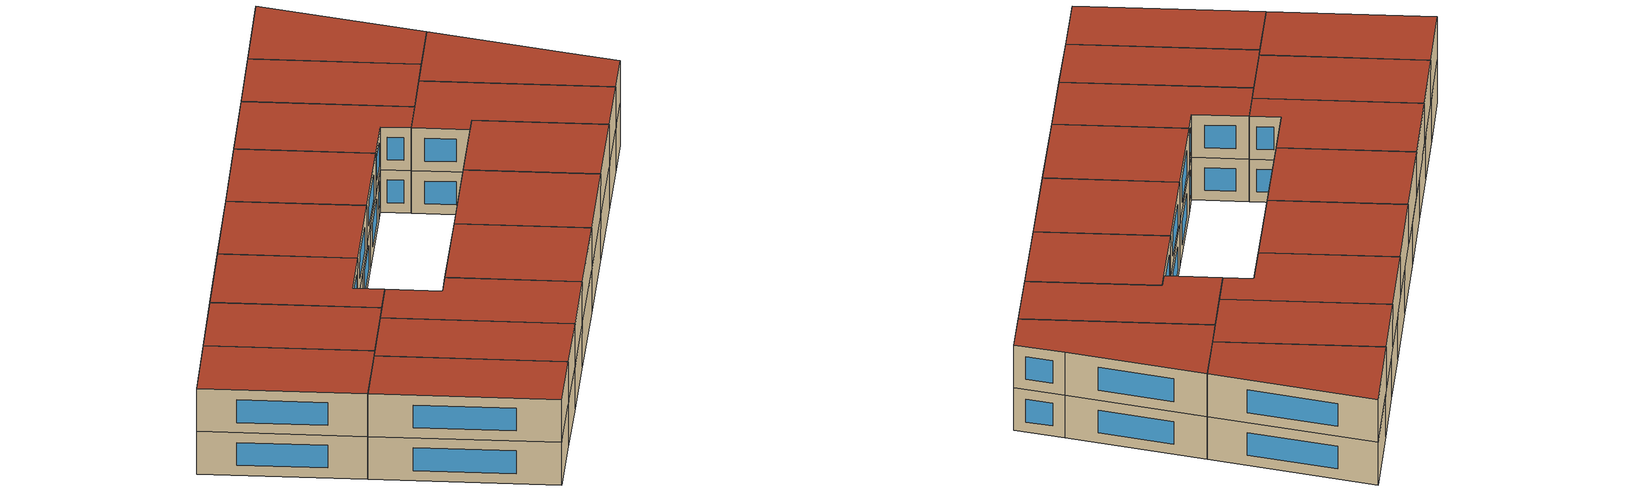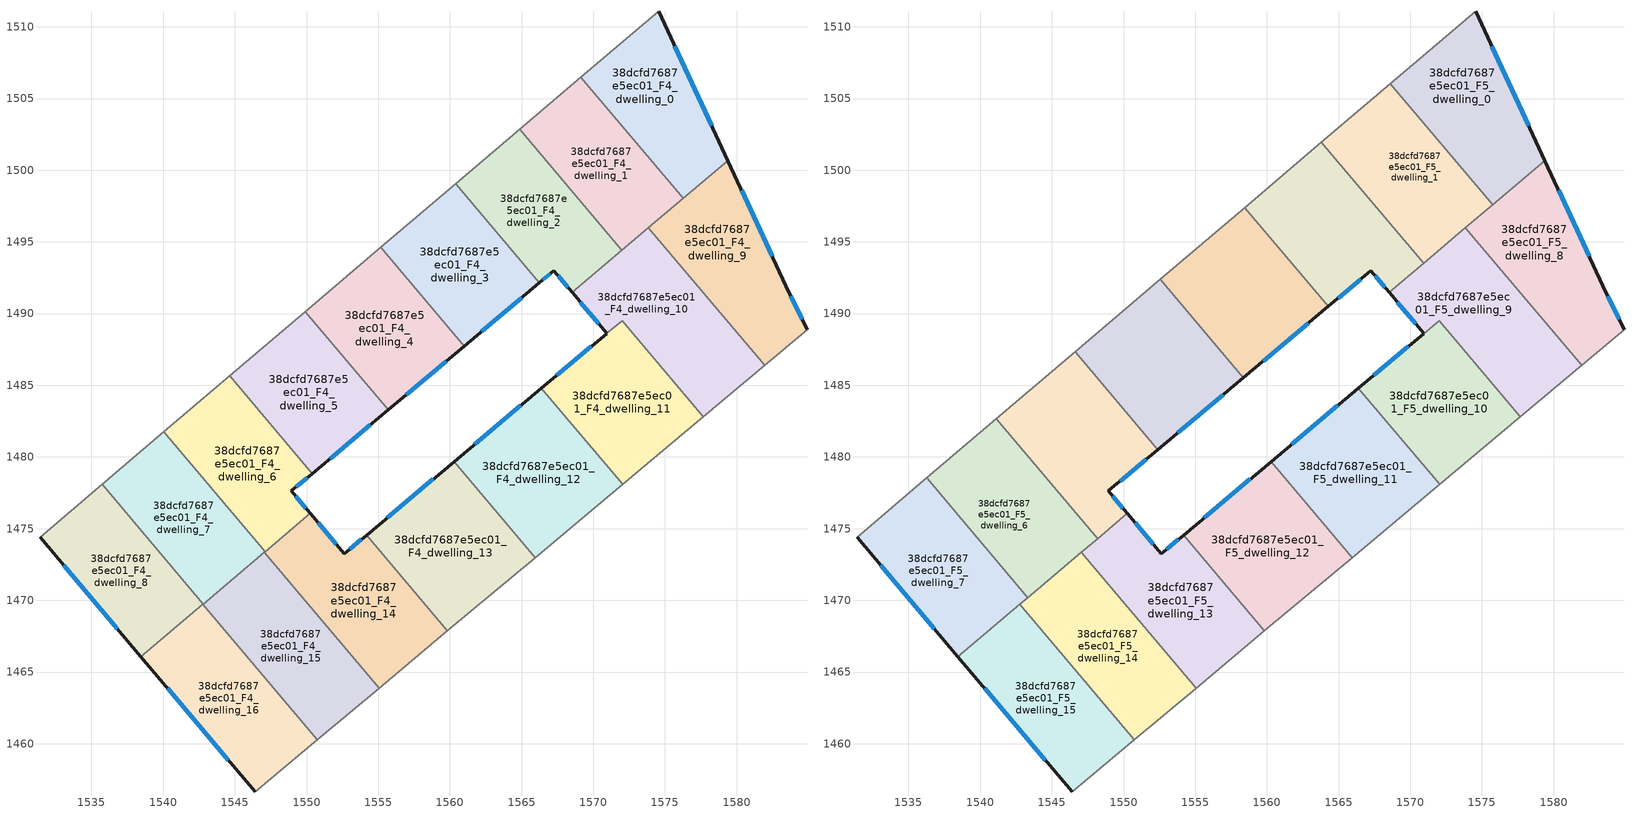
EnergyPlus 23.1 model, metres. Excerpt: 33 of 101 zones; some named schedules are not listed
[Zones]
38dcfd7687e5ec01_F4_dwelling_0
 floor to 38dcfd7687e5ec01_F3_dwelling_0 (EU_floor_Construction): 1574.57,1511.1 1579.4,1500.67 1576.28,1498.03 1569.14,1506.48 z12
 wall outside (EU_wall_Construction): 1579.4,1500.67 1574.57,1511.1 z12:15
 wall adiabatic (EU_wall_Construction): 1574.57,1511.1 1569.14,1506.48 z12:15
 wall to 38dcfd7687e5ec01_F4_dwelling_1 (EU_wall_Construction): 1569.14,1506.48 1576.28,1498.03 z12:15
 wall to 38dcfd7687e5ec01_F4_dwelling_9 (EU_wall_Construction): 1576.28,1498.03 1579.4,1500.67 z12:15
 window (EU_Window_Construction): 1578.26,1503.11 1575.7,1508.65 z12.7:14.3
38dcfd7687e5ec01_F4_dwelling_1
 floor to 38dcfd7687e5ec01_F3_dwelling_1 (EU_floor_Construction): 1569.14,1506.48 1576.28,1498.03 1572,1494.41 1564.87,1502.85 z12
 wall to 38dcfd7687e5ec01_F4_dwelling_2 (EU_wall_Construction): 1564.87,1502.85 1572,1494.41 z12:15
 wall adiabatic (EU_wall_Construction): 1569.14,1506.48 1564.87,1502.85 z12:15
 wall to 38dcfd7687e5ec01_F4_dwelling_10 (EU_wall_Construction): 1572,1494.41 1573.85,1495.97 z12:15
 wall to 38dcfd7687e5ec01_F4_dwelling_9 (EU_wall_Construction): 1573.85,1495.98 1576.28,1498.03 z12:15
38dcfd7687e5ec01_F4_dwelling_10
 floor to 38dcfd7687e5ec01_F3_dwelling_10 (EU_floor_Construction): 1573.84,1495.97 1581.95,1486.38 1577.68,1482.82 1572.02,1489.52 1570.94,1488.61 1568.52,1491.48 z12
 wall outside (EU_wall_Construction): 1568.52,1491.48 1570.94,1488.61 z12:15
 wall adiabatic (EU_wall_Construction): 1577.68,1482.82 1581.95,1486.38 z12:15
 wall to 38dcfd7687e5ec01_F4_dwelling_9 (EU_wall_Construction): 1581.95,1486.38 1573.84,1495.97 z12:15
 wall to 38dcfd7687e5ec01_F4_dwelling_11 (EU_wall_Construction): 1572.02,1489.51 1577.68,1482.82 / 1570.94,1488.61 1572.02,1489.52 z12:15
 wall to 38dcfd7687e5ec01_F4_dwelling_2 (EU_wall_Construction): 1572,1494.41 1568.52,1491.48 z12:15
 window (EU_Window_Construction): 1569.09,1490.8 1570.37,1489.28 z12.7:14.3
38dcfd7687e5ec01_F4_dwelling_11
 floor to 38dcfd7687e5ec01_F3_dwelling_11 (EU_floor_Construction): 1572.02,1489.51 1577.68,1482.82 1572.04,1478.1 1566.39,1484.79 z12
 wall outside (EU_wall_Construction): 1570.94,1488.61 1566.39,1484.79 z12:15
 wall adiabatic (EU_wall_Construction): 1572.04,1478.1 1577.68,1482.82 z12:15
 wall to 38dcfd7687e5ec01_F4_dwelling_12 (EU_wall_Construction): 1566.39,1484.79 1572.04,1478.1 z12:15
 window (EU_Window_Construction): 1569.87,1487.71 1567.46,1485.69 z12.7:14.3
38dcfd7687e5ec01_F4_dwelling_12
 floor to 38dcfd7687e5ec01_F3_dwelling_12 (EU_floor_Construction): 1566.39,1484.79 1572.04,1478.1 1565.94,1472.99 1560.29,1479.67 z12
 wall outside (EU_wall_Construction): 1566.39,1484.79 1560.29,1479.67 z12:15
 wall adiabatic (EU_wall_Construction): 1565.94,1472.99 1572.04,1478.1 z12:15
 wall to 38dcfd7687e5ec01_F4_dwelling_13 (EU_wall_Construction): 1560.29,1479.67 1565.94,1472.99 z12:15
 window (EU_Window_Construction): 1564.96,1483.59 1561.72,1480.88 z12.7:14.3
38dcfd7687e5ec01_F4_dwelling_13
 floor to 38dcfd7687e5ec01_F3_dwelling_13 (EU_floor_Construction): 1560.29,1479.67 1565.94,1472.99 1559.83,1467.87 1554.18,1474.55 z12
 wall outside (EU_wall_Construction): 1560.29,1479.67 1554.18,1474.55 z12:15
 wall adiabatic (EU_wall_Construction): 1559.83,1467.87 1565.94,1472.99 z12:15
 wall to 38dcfd7687e5ec01_F4_dwelling_14 (EU_wall_Construction): 1554.18,1474.55 1559.83,1467.87 z12:15
 window (EU_Window_Construction): 1558.86,1478.47 1555.62,1475.75 z12.7:14.3
38dcfd7687e5ec01_F4_dwelling_14
 floor to 38dcfd7687e5ec01_F3_dwelling_14 (EU_floor_Construction): 1554.18,1474.55 1559.83,1467.87 1555.06,1463.88 1547.06,1473.35 1550.27,1476.06 1552.64,1473.25 z12
 wall outside (EU_wall_Construction): 1554.18,1474.55 1552.64,1473.25 1550.27,1476.06 z12:15
 wall adiabatic (EU_wall_Construction): 1555.06,1463.88 1559.83,1467.87 z12:15
 wall to 38dcfd7687e5ec01_F4_dwelling_15 (EU_wall_Construction): 1547.06,1473.35 1555.06,1463.88 z12:15
 wall to 38dcfd7687e5ec01_F4_dwelling_6 (EU_wall_Construction): 1550.27,1476.06 1547.12,1473.4 z12:15
 wall to 38dcfd7687e5ec01_F4_dwelling_7 (EU_wall_Construction): 1547.12,1473.4 1547.06,1473.35 z12:15
 window (EU_Window_Construction): 1552.08,1473.91 1550.83,1475.4 / 1553.82,1474.25 1553,1473.56 z12.7:14.3
38dcfd7687e5ec01_F4_dwelling_15
 floor to 38dcfd7687e5ec01_F3_dwelling_15 (EU_floor_Construction): 1547.06,1473.35 1555.06,1463.88 1550.74,1460.26 1542.76,1469.71 z12
 wall adiabatic (EU_wall_Construction): 1550.74,1460.26 1555.06,1463.88 z12:15
 wall to 38dcfd7687e5ec01_F4_dwelling_16 (EU_wall_Construction): 1542.76,1469.71 1550.74,1460.26 z12:15
 wall to 38dcfd7687e5ec01_F4_dwelling_7 (EU_wall_Construction): 1547.06,1473.35 1542.79,1469.74 z12:15
 wall to 38dcfd7687e5ec01_F4_dwelling_8 (EU_wall_Construction): 1542.79,1469.74 1542.76,1469.71 z12:15
38dcfd7687e5ec01_F4_dwelling_16
 floor to 38dcfd7687e5ec01_F3_dwelling_16 (EU_floor_Construction): 1542.76,1469.71 1550.74,1460.26 1546.42,1456.64 1538.45,1466.07 z12
 wall outside (EU_wall_Construction): 1538.45,1466.07 1546.42,1456.64 z12:15
 wall adiabatic (EU_wall_Construction): 1546.42,1456.64 1550.74,1460.26 z12:15
 wall to 38dcfd7687e5ec01_F4_dwelling_8 (EU_wall_Construction): 1542.76,1469.71 1538.45,1466.07 z12:15
 window (EU_Window_Construction): 1540.32,1463.86 1544.55,1458.86 z12.7:14.3
38dcfd7687e5ec01_F4_dwelling_2
 floor to 38dcfd7687e5ec01_F3_dwelling_2 (EU_floor_Construction): 1564.87,1502.85 1572,1494.41 1568.52,1491.48 1567.24,1492.99 1566.25,1492.15 1560.41,1499.06 z12
 wall outside (EU_wall_Construction): 1566.25,1492.15 1567.24,1492.99 1568.52,1491.48 z12:15
 wall to 38dcfd7687e5ec01_F4_dwelling_3 (EU_wall_Construction): 1560.41,1499.06 1566.25,1492.15 z12:15
 wall adiabatic (EU_wall_Construction): 1564.87,1502.85 1560.41,1499.06 z12:15
 window (EU_Window_Construction): 1567.54,1492.63 1568.22,1491.83 / 1566.48,1492.35 1567.01,1492.79 z12.7:14.3
38dcfd7687e5ec01_F4_dwelling_3
 floor to 38dcfd7687e5ec01_F3_dwelling_3 (EU_floor_Construction): 1560.41,1499.06 1566.25,1492.15 1560.99,1487.73 1555.18,1494.61 z12
 wall outside (EU_wall_Construction): 1560.99,1487.73 1566.25,1492.15 z12:15
 wall to 38dcfd7687e5ec01_F4_dwelling_4 (EU_wall_Construction): 1555.18,1494.61 1560.99,1487.73 z12:15
 wall adiabatic (EU_wall_Construction): 1560.41,1499.06 1555.18,1494.61 z12:15
 window (EU_Window_Construction): 1562.22,1488.77 1565.01,1491.11 z12.7:14.3
38dcfd7687e5ec01_F4_dwelling_4
 floor to 38dcfd7687e5ec01_F3_dwelling_4 (EU_floor_Construction): 1555.18,1494.61 1560.99,1487.73 1555.7,1483.3 1549.92,1490.14 z12
 wall outside (EU_wall_Construction): 1555.7,1483.3 1560.99,1487.73 z12:15
 wall to 38dcfd7687e5ec01_F4_dwelling_5 (EU_wall_Construction): 1549.92,1490.14 1555.7,1483.3 z12:15
 wall adiabatic (EU_wall_Construction): 1555.18,1494.61 1549.92,1490.14 z12:15
 window (EU_Window_Construction): 1556.94,1484.34 1559.75,1486.69 z12.7:14.3
38dcfd7687e5ec01_F4_dwelling_5
 floor to 38dcfd7687e5ec01_F3_dwelling_5 (EU_floor_Construction): 1549.92,1490.14 1555.7,1483.3 1550.39,1478.84 1544.64,1485.65 z12
 wall outside (EU_wall_Construction): 1550.39,1478.84 1555.7,1483.3 z12:15
 wall to 38dcfd7687e5ec01_F4_dwelling_6 (EU_wall_Construction): 1544.64,1485.65 1550.39,1478.84 z12:15
 wall adiabatic (EU_wall_Construction): 1549.92,1490.14 1544.64,1485.65 z12:15
 window (EU_Window_Construction): 1551.64,1479.89 1554.46,1482.25 z12.7:14.3
38dcfd7687e5ec01_F4_dwelling_6
 floor to 38dcfd7687e5ec01_F3_dwelling_6 (EU_floor_Construction): 1544.64,1485.65 1550.39,1478.84 1548.95,1477.63 1550.27,1476.06 1547.12,1473.39 1540.05,1481.76 z12
 wall outside (EU_wall_Construction): 1550.27,1476.06 1548.95,1477.63 1550.39,1478.84 z12:15
 wall to 38dcfd7687e5ec01_F4_dwelling_7 (EU_wall_Construction): 1540.05,1481.76 1547.12,1473.39 z12:15
 wall adiabatic (EU_wall_Construction): 1544.64,1485.65 1540.05,1481.76 z12:15
 window (EU_Window_Construction): 1549.29,1477.91 1550.05,1478.55 / 1549.96,1476.43 1549.26,1477.26 z12.7:14.3
38dcfd7687e5ec01_F4_dwelling_7
 floor to 38dcfd7687e5ec01_F3_dwelling_7 (EU_floor_Construction): 1540.05,1481.76 1547.12,1473.39 1542.79,1469.74 1535.74,1478.08 z12
 wall to 38dcfd7687e5ec01_F4_dwelling_8 (EU_wall_Construction): 1535.74,1478.08 1542.79,1469.74 z12:15
 wall adiabatic (EU_wall_Construction): 1540.05,1481.76 1535.74,1478.08 z12:15
38dcfd7687e5ec01_F4_dwelling_8
 floor to 38dcfd7687e5ec01_F3_dwelling_8 (EU_floor_Construction): 1535.74,1478.08 1542.79,1469.74 1538.45,1466.07 1531.41,1474.41 z12
 wall outside (EU_wall_Construction): 1531.41,1474.41 1538.45,1466.07 z12:15
 wall adiabatic (EU_wall_Construction): 1535.74,1478.08 1531.41,1474.41 z12:15
 window (EU_Window_Construction): 1533.06,1472.45 1536.8,1468.03 z12.7:14.3
38dcfd7687e5ec01_F4_dwelling_9
 floor to 38dcfd7687e5ec01_F3_dwelling_9 (EU_floor_Construction): 1579.4,1500.67 1583.43,1491.95 1584.91,1488.87 1581.95,1486.38 1573.84,1495.97 z12
 wall outside (EU_wall_Construction): 1584.91,1488.87 1583.43,1491.95 1579.4,1500.67 z12:15
 wall adiabatic (EU_wall_Construction): 1581.95,1486.38 1584.91,1488.87 z12:15
 window (EU_Window_Construction): 1582.49,1494 1580.35,1498.62 / 1584.56,1489.59 1583.78,1491.23 z12.7:14.3
38dcfd7687e5ec01_F5_dwelling_0
 floor to 38dcfd7687e5ec01_F4_dwelling_0 (EU_floor_Construction): 1574.57,1511.1 1579.4,1500.67 1576.28,1498.03 1569.14,1506.48 z15
 floor to 38dcfd7687e5ec01_F4_dwelling_1 (EU_floor_Construction): 1569.14,1506.48 1576.28,1498.03 1575.75,1497.58 1568.61,1506.03 z15
 wall outside (EU_wall_Construction): 1579.4,1500.67 1574.57,1511.1 z15:18
 wall adiabatic (EU_wall_Construction): 1574.57,1511.1 1568.61,1506.03 z15:18
 wall to 38dcfd7687e5ec01_F5_dwelling_1 (EU_wall_Construction): 1568.61,1506.03 1575.75,1497.58 z15:18
 wall to 38dcfd7687e5ec01_F5_dwelling_8 (EU_wall_Construction): 1575.75,1497.58 1579.4,1500.67 z15:18
 window (EU_Window_Construction): 1578.26,1503.11 1575.7,1508.65 z15.7:17.3
 roof outside (EU_roof_Construction): 1579.4,1500.67 1574.57,1511.1 1568.61,1506.03 1575.75,1497.58 z18
38dcfd7687e5ec01_F5_dwelling_1
 floor to 38dcfd7687e5ec01_F4_dwelling_1 (EU_floor_Construction): 1568.61,1506.03 1575.75,1497.58 1572,1494.41 1564.87,1502.85 z15
 floor to 38dcfd7687e5ec01_F4_dwelling_2 (EU_floor_Construction): 1564.87,1502.85 1572,1494.41 1570.92,1493.51 1563.8,1501.94 z15
 wall to 38dcfd7687e5ec01_F5_dwelling_2 (EU_wall_Construction): 1563.8,1501.94 1570.92,1493.51 z15:18
 wall adiabatic (EU_wall_Construction): 1568.61,1506.03 1563.8,1501.94 z15:18
 wall to 38dcfd7687e5ec01_F5_dwelling_9 (EU_wall_Construction): 1570.92,1493.51 1573.85,1495.97 z15:18
 wall to 38dcfd7687e5ec01_F5_dwelling_8 (EU_wall_Construction): 1573.85,1495.98 1575.75,1497.58 z15:18
 roof outside (EU_roof_Construction): 1575.75,1497.58 1568.61,1506.03 1563.8,1501.94 1570.92,1493.51 z18
38dcfd7687e5ec01_F5_dwelling_10
 floor to 38dcfd7687e5ec01_F4_dwelling_11 (EU_floor_Construction): 1572.02,1489.51 1577.68,1482.82 1572.04,1478.1 1566.39,1484.79 z15
 wall outside (EU_wall_Construction): 1570.94,1488.61 1566.39,1484.79 z15:18
 wall adiabatic (EU_wall_Construction): 1572.04,1478.1 1577.68,1482.82 z15:18
 wall to 38dcfd7687e5ec01_F5_dwelling_11 (EU_wall_Construction): 1566.39,1484.79 1572.04,1478.1 z15:18
 wall to 38dcfd7687e5ec01_F5_dwelling_9 (EU_wall_Construction): 1577.68,1482.82 1572.02,1489.51 1570.94,1488.61 z15:18
 window (EU_Window_Construction): 1569.87,1487.71 1567.46,1485.69 z15.7:17.3
 roof outside (EU_roof_Construction): 1577.68,1482.82 1572.02,1489.51 1566.39,1484.79 1572.04,1478.1 z18
38dcfd7687e5ec01_F5_dwelling_11
 floor to 38dcfd7687e5ec01_F4_dwelling_12 (EU_floor_Construction): 1566.39,1484.79 1572.04,1478.1 1565.94,1472.99 1560.29,1479.67 z15
 wall outside (EU_wall_Construction): 1566.39,1484.79 1560.29,1479.67 z15:18
 wall adiabatic (EU_wall_Construction): 1565.94,1472.99 1572.04,1478.1 z15:18
 wall to 38dcfd7687e5ec01_F5_dwelling_12 (EU_wall_Construction): 1560.29,1479.67 1565.94,1472.99 z15:18
 window (EU_Window_Construction): 1564.96,1483.59 1561.72,1480.88 z15.7:17.3
 roof outside (EU_roof_Construction): 1572.04,1478.1 1566.39,1484.79 1560.29,1479.67 1565.94,1472.99 z18
38dcfd7687e5ec01_F5_dwelling_12
 floor to 38dcfd7687e5ec01_F4_dwelling_13 (EU_floor_Construction): 1560.29,1479.67 1565.94,1472.99 1559.83,1467.87 1554.18,1474.55 z15
 wall outside (EU_wall_Construction): 1560.29,1479.67 1554.18,1474.55 z15:18
 wall adiabatic (EU_wall_Construction): 1559.83,1467.87 1565.94,1472.99 z15:18
 wall to 38dcfd7687e5ec01_F5_dwelling_13 (EU_wall_Construction): 1554.18,1474.55 1559.83,1467.87 z15:18
 window (EU_Window_Construction): 1558.86,1478.47 1555.62,1475.75 z15.7:17.3
 roof outside (EU_roof_Construction): 1565.94,1472.99 1560.29,1479.67 1554.18,1474.55 1559.83,1467.87 z18
38dcfd7687e5ec01_F5_dwelling_13
 floor to 38dcfd7687e5ec01_F4_dwelling_14 (EU_floor_Construction): 1554.18,1474.55 1559.83,1467.87 1555.06,1463.88 1547.06,1473.35 1550.27,1476.06 1552.64,1473.25 z15
 wall outside (EU_wall_Construction): 1554.18,1474.55 1552.64,1473.25 1550.27,1476.06 z15:18
 wall adiabatic (EU_wall_Construction): 1555.06,1463.88 1559.83,1467.87 z15:18
 wall to 38dcfd7687e5ec01_F5_dwelling_14 (EU_wall_Construction): 1547.06,1473.35 1555.06,1463.88 z15:18
 wall to 38dcfd7687e5ec01_F5_dwelling_5 (EU_wall_Construction): 1550.27,1476.06 1548.2,1474.31 z15:18
 wall to 38dcfd7687e5ec01_F5_dwelling_6 (EU_wall_Construction): 1548.2,1474.31 1547.06,1473.35 z15:18
 window (EU_Window_Construction): 1552.08,1473.91 1550.83,1475.4 / 1553.82,1474.25 1553,1473.56 z15.7:17.3
 roof outside (EU_roof_Construction): 1559.83,1467.87 1554.18,1474.55 1552.64,1473.25 1550.27,1476.06 1547.06,1473.35 1555.06,1463.88 z18
38dcfd7687e5ec01_F5_dwelling_14
 floor to 38dcfd7687e5ec01_F4_dwelling_15 (EU_floor_Construction): 1547.06,1473.35 1555.06,1463.88 1550.74,1460.26 1542.76,1469.71 z15
 wall adiabatic (EU_wall_Construction): 1550.74,1460.26 1555.06,1463.88 z15:18
 wall to 38dcfd7687e5ec01_F5_dwelling_15 (EU_wall_Construction): 1542.76,1469.71 1550.74,1460.26 z15:18
 wall to 38dcfd7687e5ec01_F5_dwelling_6 (EU_wall_Construction): 1547.06,1473.35 1543.33,1470.19 z15:18
 wall to 38dcfd7687e5ec01_F5_dwelling_7 (EU_wall_Construction): 1543.33,1470.19 1542.76,1469.71 z15:18
 roof outside (EU_roof_Construction): 1555.06,1463.88 1547.06,1473.35 1542.76,1469.71 1550.74,1460.26 z18
38dcfd7687e5ec01_F5_dwelling_15
 floor to 38dcfd7687e5ec01_F4_dwelling_16 (EU_floor_Construction): 1542.76,1469.71 1550.74,1460.26 1546.42,1456.64 1538.45,1466.07 z15
 wall outside (EU_wall_Construction): 1538.45,1466.07 1546.42,1456.64 z15:18
 wall adiabatic (EU_wall_Construction): 1546.42,1456.64 1550.74,1460.26 z15:18
 wall to 38dcfd7687e5ec01_F5_dwelling_7 (EU_wall_Construction): 1542.76,1469.71 1538.45,1466.07 z15:18
 window (EU_Window_Construction): 1540.32,1463.86 1544.55,1458.86 z15.7:17.3
 roof outside (EU_roof_Construction): 1550.74,1460.26 1542.76,1469.71 1538.45,1466.07 1546.42,1456.64 z18
38dcfd7687e5ec01_F5_dwelling_2
 floor to 38dcfd7687e5ec01_F4_dwelling_2 (EU_floor_Construction): 1563.8,1501.94 1570.92,1493.51 1568.52,1491.48 1567.24,1492.99 1566.25,1492.15 1560.41,1499.06 z15
 floor to 38dcfd7687e5ec01_F4_dwelling_3 (EU_floor_Construction): 1560.41,1499.06 1566.25,1492.15 1564.28,1490.5 1558.45,1497.4 z15
 wall outside (EU_wall_Construction): 1564.28,1490.5 1567.24,1492.99 1568.52,1491.48 z15:18
 wall to 38dcfd7687e5ec01_F5_dwelling_3 (EU_wall_Construction): 1558.45,1497.4 1564.28,1490.5 z15:18
 wall adiabatic (EU_wall_Construction): 1563.8,1501.94 1558.45,1497.4 z15:18
 wall to 38dcfd7687e5ec01_F5_dwelling_9 (EU_wall_Construction): 1568.52,1491.48 1570.92,1493.51 z15:18
 window (EU_Window_Construction): 1567.54,1492.63 1568.22,1491.83 / 1564.98,1491.08 1566.55,1492.4 z15.7:17.3
 roof outside (EU_roof_Construction): 1568.52,1491.48 1570.92,1493.51 1563.8,1501.94 1558.45,1497.4 1564.28,1490.5 1567.24,1492.99 z18
38dcfd7687e5ec01_F5_dwelling_3
 floor to 38dcfd7687e5ec01_F4_dwelling_3 (EU_floor_Construction): 1558.45,1497.4 1564.28,1490.5 1560.99,1487.73 1555.18,1494.61 z15
 floor to 38dcfd7687e5ec01_F4_dwelling_4 (EU_floor_Construction): 1555.18,1494.61 1560.99,1487.73 1558.35,1485.52 1552.55,1492.38 z15
 wall outside (EU_wall_Construction): 1558.35,1485.52 1564.28,1490.5 z15:18
 wall to 38dcfd7687e5ec01_F5_dwelling_4 (EU_wall_Construction): 1552.55,1492.38 1558.35,1485.52 z15:18
 wall adiabatic (EU_wall_Construction): 1558.45,1497.4 1552.55,1492.38 z15:18
 window (EU_Window_Construction): 1559.74,1486.69 1562.89,1489.33 z15.7:17.3
 roof outside (EU_roof_Construction): 1564.28,1490.5 1558.45,1497.4 1552.55,1492.38 1558.35,1485.52 z18
38dcfd7687e5ec01_F5_dwelling_4
 floor to 38dcfd7687e5ec01_F4_dwelling_4 (EU_floor_Construction): 1552.55,1492.38 1558.35,1485.52 1555.7,1483.3 1549.92,1490.14 z15
 floor to 38dcfd7687e5ec01_F4_dwelling_5 (EU_floor_Construction): 1549.92,1490.14 1555.7,1483.3 1552.39,1480.51 1546.62,1487.34 z15
 wall outside (EU_wall_Construction): 1552.39,1480.51 1558.35,1485.52 z15:18
 wall to 38dcfd7687e5ec01_F5_dwelling_5 (EU_wall_Construction): 1546.62,1487.34 1552.39,1480.51 z15:18
 wall adiabatic (EU_wall_Construction): 1552.55,1492.38 1546.62,1487.34 z15:18
 window (EU_Window_Construction): 1553.79,1481.69 1556.95,1484.34 z15.7:17.3
 roof outside (EU_roof_Construction): 1558.35,1485.52 1552.55,1492.38 1546.62,1487.34 1552.39,1480.51 z18
38dcfd7687e5ec01_F5_dwelling_5
 floor to 38dcfd7687e5ec01_F4_dwelling_5 (EU_floor_Construction): 1546.62,1487.34 1552.39,1480.51 1550.39,1478.84 1544.64,1485.65 z15
 floor to 38dcfd7687e5ec01_F4_dwelling_6 (EU_floor_Construction): 1544.64,1485.65 1550.39,1478.84 1548.95,1477.63 1550.27,1476.06 1548.2,1474.31 1541.13,1482.67 z15
 wall outside (EU_wall_Construction): 1550.27,1476.06 1548.95,1477.63 1552.39,1480.51 z15:18
 wall to 38dcfd7687e5ec01_F5_dwelling_6 (EU_wall_Construction): 1541.13,1482.67 1548.2,1474.31 z15:18
 wall adiabatic (EU_wall_Construction): 1546.62,1487.34 1541.13,1482.67 z15:18
 window (EU_Window_Construction): 1549.76,1478.31 1551.58,1479.83 / 1549.96,1476.43 1549.26,1477.26 z15.7:17.3
 roof outside (EU_roof_Construction): 1550.27,1476.06 1548.95,1477.63 1552.39,1480.51 1546.62,1487.34 1541.13,1482.67 1548.2,1474.31 z18
38dcfd7687e5ec01_F5_dwelling_6
 floor to 38dcfd7687e5ec01_F4_dwelling_6 (EU_floor_Construction): 1541.13,1482.67 1548.2,1474.31 1547.12,1473.4 1540.06,1481.76 z15
 floor to 38dcfd7687e5ec01_F4_dwelling_7 (EU_floor_Construction): 1540.06,1481.76 1547.12,1473.4 1543.33,1470.19 1536.28,1478.54 z15
 wall to 38dcfd7687e5ec01_F5_dwelling_7 (EU_wall_Construction): 1536.28,1478.54 1543.33,1470.19 z15:18
 wall adiabatic (EU_wall_Construction): 1541.13,1482.67 1536.28,1478.54 z15:18
 roof outside (EU_roof_Construction): 1548.2,1474.31 1541.13,1482.67 1536.28,1478.54 1543.33,1470.19 z18
38dcfd7687e5ec01_F5_dwelling_7
 floor to 38dcfd7687e5ec01_F4_dwelling_7 (EU_floor_Construction): 1536.28,1478.54 1543.33,1470.19 1542.79,1469.74 1535.74,1478.08 z15
 floor to 38dcfd7687e5ec01_F4_dwelling_8 (EU_floor_Construction): 1535.74,1478.08 1542.79,1469.74 1538.45,1466.07 1531.41,1474.41 z15
 wall outside (EU_wall_Construction): 1531.41,1474.41 1538.45,1466.07 z15:18
 wall adiabatic (EU_wall_Construction): 1536.28,1478.54 1531.41,1474.41 z15:18
 window (EU_Window_Construction): 1533.06,1472.45 1536.8,1468.03 z15.7:17.3
 roof outside (EU_roof_Construction): 1543.33,1470.19 1536.28,1478.54 1531.41,1474.41 1538.45,1466.07 z18
38dcfd7687e5ec01_F5_dwelling_8
 floor to 38dcfd7687e5ec01_F4_dwelling_9 (EU_floor_Construction): 1579.4,1500.67 1583.43,1491.95 1584.91,1488.87 1581.95,1486.38 1573.84,1495.97 z15
 wall outside (EU_wall_Construction): 1584.91,1488.87 1583.43,1491.95 1579.4,1500.67 z15:18
 wall adiabatic (EU_wall_Construction): 1581.95,1486.38 1584.91,1488.87 z15:18
 wall to 38dcfd7687e5ec01_F5_dwelling_9 (EU_wall_Construction): 1573.84,1495.97 1581.95,1486.38 z15:18
 window (EU_Window_Construction): 1582.49,1494 1580.35,1498.62 / 1584.56,1489.59 1583.78,1491.23 z15.7:17.3
 roof outside (EU_roof_Construction): 1584.91,1488.87 1583.43,1491.95 1579.4,1500.67 1573.84,1495.97 1581.95,1486.38 z18
38dcfd7687e5ec01_F5_dwelling_9
 floor to 38dcfd7687e5ec01_F4_dwelling_10 (EU_floor_Construction): 1573.84,1495.97 1581.95,1486.38 1577.68,1482.82 1572.02,1489.52 1570.94,1488.61 1568.52,1491.48 z15
 wall outside (EU_wall_Construction): 1568.52,1491.48 1570.94,1488.61 z15:18
 wall adiabatic (EU_wall_Construction): 1577.68,1482.82 1581.95,1486.38 z15:18
 window (EU_Window_Construction): 1569.09,1490.8 1570.37,1489.28 z15.7:17.3
 roof outside (EU_roof_Construction): 1581.95,1486.38 1573.84,1495.97 1568.52,1491.48 1570.94,1488.61 1572.02,1489.52 1577.68,1482.82 z18
[Building]
EU S2 Campaign: North Axis=0; Terrain=City; Solar Distribution=FullExterior
[Site:Location]
Budapest.Ferenc.Liszt.Intl.AP: Latitude=47.437; Longitude=19.256; Time Zone=1; Elevation=185
[SizingPeriod:WeatherFileDays]
AnnualSizingPeriod: Begin Month=1; Begin Day of Month=1; End Month=12; End Day of Month=31; Day of Week for Start Day=Monday; Use Weather File Daylight Saving Period=No; Use Weather File Rain and Snow Indicators=No
[MATERIAL]
EU_InternalMass_Material: Roughness=MediumRough; Thickness=0.1; Conductivity=1; Density=1800; Specific Heat=900; Thermal Absorptance=0.9; Solar Absorptance=0.7; Visible Absorptance=0.7
[MATERIAL:NOMASS] Roughness=MediumRough; Thermal Absorptance=0.9; Solar Absorptance=0.7; Visible Absorptance=0.7
Name | Thermal Resistance
EU_wall_NoMass | 0.832559
EU_roof_NoMass | 1.39638
EU_floor_NoMass | 0.872794
[WINDOWMATERIAL:SIMPLEGLAZINGSYSTEM]
EU_Window_SimpleGlazing: UFactor=2.79869; Solar Heat Gain Coefficient=0.75; Visible Transmittance=0.75
[CONSTRUCTION]
EU_wall_Construction: EU_wall_NoMass
EU_roof_Construction: EU_roof_NoMass
EU_floor_Construction: EU_floor_NoMass
EU_Window_Construction: EU_Window_SimpleGlazing
EU_InternalMass_Construction: EU_InternalMass_Material
[ZONE] Type=1; Multiplier=1; Ceiling Height=autocalculate; Floor Area=autocalculate; Part of Total Floor Area=Yes
Name | Volume
38dcfd7687e5ec01_F4_dwelling_0 | 186.011
38dcfd7687e5ec01_F5_dwelling_0 | 209.281
38dcfd7687e5ec01_F4_dwelling_1 | 186.009
38dcfd7687e5ec01_F5_dwelling_1 | 209.231
38dcfd7687e5ec01_F4_dwelling_10; 38dcfd7687e5ec01_F5_dwelling_9 | 225.126
38dcfd7687e5ec01_F5_dwelling_10; 38dcfd7687e5ec01_F4_dwelling_11 | 193.333
38dcfd7687e5ec01_F5_dwelling_11; 38dcfd7687e5ec01_F4_dwelling_12 | 209.229
38dcfd7687e5ec01_F5_dwelling_12; 38dcfd7687e5ec01_F4_dwelling_13 | 209.214
38dcfd7687e5ec01_F5_dwelling_13; 38dcfd7687e5ec01_F4_dwelling_14 | 209.265
38dcfd7687e5ec01_F5_dwelling_14; 38dcfd7687e5ec01_F4_dwelling_15 | 209.24
38dcfd7687e5ec01_F5_dwelling_15; 38dcfd7687e5ec01_F4_dwelling_16 | 209.228
38dcfd7687e5ec01_F4_dwelling_2 | 185.992
38dcfd7687e5ec01_F5_dwelling_2 | 209.264
38dcfd7687e5ec01_F4_dwelling_3 | 186.001
38dcfd7687e5ec01_F5_dwelling_3 | 209.249
38dcfd7687e5ec01_F4_dwelling_4; 38dcfd7687e5ec01_F4_dwelling_5 | 185.989
38dcfd7687e5ec01_F5_dwelling_4 | 209.252
38dcfd7687e5ec01_F5_dwelling_5 | 209.235
38dcfd7687e5ec01_F4_dwelling_6 | 186.016
38dcfd7687e5ec01_F5_dwelling_6 | 209.268
38dcfd7687e5ec01_F4_dwelling_7 | 185.986
38dcfd7687e5ec01_F5_dwelling_7 | 209.237
38dcfd7687e5ec01_F4_dwelling_8 | 186.013
38dcfd7687e5ec01_F5_dwelling_8; 38dcfd7687e5ec01_F4_dwelling_9 | 209.227
[INTERNALMASS] Construction=EU_InternalMass_Construction
Name | Zone or ZoneList | Surface Area
38dcfd7687e5ec01_F4_dwelling_0_EU_InternalMass | 38dcfd7687e5ec01_F4_dwelling_0 | 62.0038
38dcfd7687e5ec01_F4_dwelling_1_EU_InternalMass | 38dcfd7687e5ec01_F4_dwelling_1 | 62.0031
38dcfd7687e5ec01_F4_dwelling_2_EU_InternalMass | 38dcfd7687e5ec01_F4_dwelling_2 | 61.9976
38dcfd7687e5ec01_F4_dwelling_3_EU_InternalMass | 38dcfd7687e5ec01_F4_dwelling_3 | 62.0003
38dcfd7687e5ec01_F4_dwelling_4_EU_InternalMass | 38dcfd7687e5ec01_F4_dwelling_4 | 61.9963
38dcfd7687e5ec01_F4_dwelling_5_EU_InternalMass | 38dcfd7687e5ec01_F4_dwelling_5 | 61.9966
38dcfd7687e5ec01_F4_dwelling_6_EU_InternalMass | 38dcfd7687e5ec01_F4_dwelling_6 | 62.0054
38dcfd7687e5ec01_F4_dwelling_7_EU_InternalMass | 38dcfd7687e5ec01_F4_dwelling_7 | 61.995
38dcfd7687e5ec01_F4_dwelling_8_EU_InternalMass | 38dcfd7687e5ec01_F4_dwelling_8 | 62.0041
38dcfd7687e5ec01_F4_dwelling_9_EU_InternalMass | 38dcfd7687e5ec01_F4_dwelling_9 | 69.7422
38dcfd7687e5ec01_F4_dwelling_10_EU_InternalMass | 38dcfd7687e5ec01_F4_dwelling_10 | 75.0416
38dcfd7687e5ec01_F4_dwelling_11_EU_InternalMass | 38dcfd7687e5ec01_F4_dwelling_11 | 64.4641
38dcfd7687e5ec01_F4_dwelling_12_EU_InternalMass | 38dcfd7687e5ec01_F4_dwelling_12 | 69.7432
38dcfd7687e5ec01_F4_dwelling_13_EU_InternalMass | 38dcfd7687e5ec01_F4_dwelling_13 | 69.7382
38dcfd7687e5ec01_F4_dwelling_14_EU_InternalMass | 38dcfd7687e5ec01_F4_dwelling_14 | 69.755
38dcfd7687e5ec01_F4_dwelling_15_EU_InternalMass | 38dcfd7687e5ec01_F4_dwelling_15 | 69.7465
38dcfd7687e5ec01_F4_dwelling_16_EU_InternalMass | 38dcfd7687e5ec01_F4_dwelling_16 | 69.7427
38dcfd7687e5ec01_F5_dwelling_0_EU_InternalMass | 38dcfd7687e5ec01_F5_dwelling_0 | 69.7602
38dcfd7687e5ec01_F5_dwelling_1_EU_InternalMass | 38dcfd7687e5ec01_F5_dwelling_1 | 69.7434
38dcfd7687e5ec01_F5_dwelling_2_EU_InternalMass | 38dcfd7687e5ec01_F5_dwelling_2 | 69.7548
38dcfd7687e5ec01_F5_dwelling_3_EU_InternalMass | 38dcfd7687e5ec01_F5_dwelling_3 | 69.7496
38dcfd7687e5ec01_F5_dwelling_4_EU_InternalMass | 38dcfd7687e5ec01_F5_dwelling_4 | 69.7509
38dcfd7687e5ec01_F5_dwelling_5_EU_InternalMass | 38dcfd7687e5ec01_F5_dwelling_5 | 69.7451
38dcfd7687e5ec01_F5_dwelling_6_EU_InternalMass | 38dcfd7687e5ec01_F5_dwelling_6 | 69.7562
38dcfd7687e5ec01_F5_dwelling_7_EU_InternalMass | 38dcfd7687e5ec01_F5_dwelling_7 | 69.7457
38dcfd7687e5ec01_F5_dwelling_8_EU_InternalMass | 38dcfd7687e5ec01_F5_dwelling_8 | 69.7422
38dcfd7687e5ec01_F5_dwelling_9_EU_InternalMass | 38dcfd7687e5ec01_F5_dwelling_9 | 75.0416
38dcfd7687e5ec01_F5_dwelling_10_EU_InternalMass | 38dcfd7687e5ec01_F5_dwelling_10 | 64.4641
38dcfd7687e5ec01_F5_dwelling_11_EU_InternalMass | 38dcfd7687e5ec01_F5_dwelling_11 | 69.7432
38dcfd7687e5ec01_F5_dwelling_12_EU_InternalMass | 38dcfd7687e5ec01_F5_dwelling_12 | 69.7382
38dcfd7687e5ec01_F5_dwelling_13_EU_InternalMass | 38dcfd7687e5ec01_F5_dwelling_13 | 69.755
38dcfd7687e5ec01_F5_dwelling_14_EU_InternalMass | 38dcfd7687e5ec01_F5_dwelling_14 | 69.7465
38dcfd7687e5ec01_F5_dwelling_15_EU_InternalMass | 38dcfd7687e5ec01_F5_dwelling_15 | 69.7427
[OTHEREQUIPMENT] Fuel Type=Electricity; Design Level Calculation Method=Watts/Area; Power per Zone Floor Area=1; Fraction Latent=0; Fraction Radiant=0; Fraction Lost=0; Carbon Dioxide Generation Rate=0; EndUse Subcategory=EU_Step8_InternalGains
Name | Zone or ZoneList or Space or SpaceList | Schedule
EU_Step8_InternalGain_38dcfd7687e5ec01_F4_dwelling_0_f000 | 38dcfd7687e5ec01_F4_dwelling_0 | EU_Step8_GainSchedule_38dcfd7687e5ec01_F4_dwelling_0_f000
EU_Step8_InternalGain_38dcfd7687e5ec01_F4_dwelling_1_f000 | 38dcfd7687e5ec01_F4_dwelling_1 | EU_Step8_GainSchedule_38dcfd7687e5ec01_F4_dwelling_1_f000
EU_Step8_InternalGain_38dcfd7687e5ec01_F4_dwelling_2_f000 | 38dcfd7687e5ec01_F4_dwelling_2 | EU_Step8_GainSchedule_38dcfd7687e5ec01_F4_dwelling_2_f000
EU_Step8_InternalGain_38dcfd7687e5ec01_F4_dwelling_3_f000 | 38dcfd7687e5ec01_F4_dwelling_3 | EU_Step8_GainSchedule_38dcfd7687e5ec01_F4_dwelling_3_f000
EU_Step8_InternalGain_38dcfd7687e5ec01_F4_dwelling_4_f000 | 38dcfd7687e5ec01_F4_dwelling_4 | EU_Step8_GainSchedule_38dcfd7687e5ec01_F4_dwelling_4_f000
EU_Step8_InternalGain_38dcfd7687e5ec01_F4_dwelling_5_f000 | 38dcfd7687e5ec01_F4_dwelling_5 | EU_Step8_GainSchedule_38dcfd7687e5ec01_F4_dwelling_5_f000
EU_Step8_InternalGain_38dcfd7687e5ec01_F4_dwelling_6_f000 | 38dcfd7687e5ec01_F4_dwelling_6 | EU_Step8_GainSchedule_38dcfd7687e5ec01_F4_dwelling_6_f000
EU_Step8_InternalGain_38dcfd7687e5ec01_F4_dwelling_7_f000 | 38dcfd7687e5ec01_F4_dwelling_7 | EU_Step8_GainSchedule_38dcfd7687e5ec01_F4_dwelling_7_f000
EU_Step8_InternalGain_38dcfd7687e5ec01_F4_dwelling_8_f000 | 38dcfd7687e5ec01_F4_dwelling_8 | EU_Step8_GainSchedule_38dcfd7687e5ec01_F4_dwelling_8_f000
EU_Step8_InternalGain_38dcfd7687e5ec01_F4_dwelling_9_f000 | 38dcfd7687e5ec01_F4_dwelling_9 | EU_Step8_GainSchedule_38dcfd7687e5ec01_F4_dwelling_9_f000
EU_Step8_InternalGain_38dcfd7687e5ec01_F4_dwelling_10_f000 | 38dcfd7687e5ec01_F4_dwelling_10 | EU_Step8_GainSchedule_38dcfd7687e5ec01_F4_dwelling_10_f000
EU_Step8_InternalGain_38dcfd7687e5ec01_F4_dwelling_11_f000 | 38dcfd7687e5ec01_F4_dwelling_11 | EU_Step8_GainSchedule_38dcfd7687e5ec01_F4_dwelling_11_f000
EU_Step8_InternalGain_38dcfd7687e5ec01_F4_dwelling_12_f000 | 38dcfd7687e5ec01_F4_dwelling_12 | EU_Step8_GainSchedule_38dcfd7687e5ec01_F4_dwelling_12_f000
EU_Step8_InternalGain_38dcfd7687e5ec01_F4_dwelling_13_f000 | 38dcfd7687e5ec01_F4_dwelling_13 | EU_Step8_GainSchedule_38dcfd7687e5ec01_F4_dwelling_13_f000
EU_Step8_InternalGain_38dcfd7687e5ec01_F4_dwelling_14_f000 | 38dcfd7687e5ec01_F4_dwelling_14 | EU_Step8_GainSchedule_38dcfd7687e5ec01_F4_dwelling_14_f000
EU_Step8_InternalGain_38dcfd7687e5ec01_F4_dwelling_15_f000 | 38dcfd7687e5ec01_F4_dwelling_15 | EU_Step8_GainSchedule_38dcfd7687e5ec01_F4_dwelling_15_f000
EU_Step8_InternalGain_38dcfd7687e5ec01_F4_dwelling_16_f000 | 38dcfd7687e5ec01_F4_dwelling_16 | EU_Step8_GainSchedule_38dcfd7687e5ec01_F4_dwelling_16_f000
EU_Step8_InternalGain_38dcfd7687e5ec01_F5_dwelling_0_f000 | 38dcfd7687e5ec01_F5_dwelling_0 | EU_Step8_GainSchedule_38dcfd7687e5ec01_F5_dwelling_0_f000
EU_Step8_InternalGain_38dcfd7687e5ec01_F5_dwelling_1_f000 | 38dcfd7687e5ec01_F5_dwelling_1 | EU_Step8_GainSchedule_38dcfd7687e5ec01_F5_dwelling_1_f000
EU_Step8_InternalGain_38dcfd7687e5ec01_F5_dwelling_2_f000 | 38dcfd7687e5ec01_F5_dwelling_2 | EU_Step8_GainSchedule_38dcfd7687e5ec01_F5_dwelling_2_f000
EU_Step8_InternalGain_38dcfd7687e5ec01_F5_dwelling_3_f000 | 38dcfd7687e5ec01_F5_dwelling_3 | EU_Step8_GainSchedule_38dcfd7687e5ec01_F5_dwelling_3_f000
EU_Step8_InternalGain_38dcfd7687e5ec01_F5_dwelling_4_f000 | 38dcfd7687e5ec01_F5_dwelling_4 | EU_Step8_GainSchedule_38dcfd7687e5ec01_F5_dwelling_4_f000
EU_Step8_InternalGain_38dcfd7687e5ec01_F5_dwelling_5_f000 | 38dcfd7687e5ec01_F5_dwelling_5 | EU_Step8_GainSchedule_38dcfd7687e5ec01_F5_dwelling_5_f000
EU_Step8_InternalGain_38dcfd7687e5ec01_F5_dwelling_6_f000 | 38dcfd7687e5ec01_F5_dwelling_6 | EU_Step8_GainSchedule_38dcfd7687e5ec01_F5_dwelling_6_f000
EU_Step8_InternalGain_38dcfd7687e5ec01_F5_dwelling_7_f000 | 38dcfd7687e5ec01_F5_dwelling_7 | EU_Step8_GainSchedule_38dcfd7687e5ec01_F5_dwelling_7_f000
EU_Step8_InternalGain_38dcfd7687e5ec01_F5_dwelling_8_f000 | 38dcfd7687e5ec01_F5_dwelling_8 | EU_Step8_GainSchedule_38dcfd7687e5ec01_F5_dwelling_8_f000
EU_Step8_InternalGain_38dcfd7687e5ec01_F5_dwelling_9_f000 | 38dcfd7687e5ec01_F5_dwelling_9 | EU_Step8_GainSchedule_38dcfd7687e5ec01_F5_dwelling_9_f000
EU_Step8_InternalGain_38dcfd7687e5ec01_F5_dwelling_10_f000 | 38dcfd7687e5ec01_F5_dwelling_10 | EU_Step8_GainSchedule_38dcfd7687e5ec01_F5_dwelling_10_f000
EU_Step8_InternalGain_38dcfd7687e5ec01_F5_dwelling_11_f000 | 38dcfd7687e5ec01_F5_dwelling_11 | EU_Step8_GainSchedule_38dcfd7687e5ec01_F5_dwelling_11_f000
EU_Step8_InternalGain_38dcfd7687e5ec01_F5_dwelling_12_f000 | 38dcfd7687e5ec01_F5_dwelling_12 | EU_Step8_GainSchedule_38dcfd7687e5ec01_F5_dwelling_12_f000
EU_Step8_InternalGain_38dcfd7687e5ec01_F5_dwelling_13_f000 | 38dcfd7687e5ec01_F5_dwelling_13 | EU_Step8_GainSchedule_38dcfd7687e5ec01_F5_dwelling_13_f000
EU_Step8_InternalGain_38dcfd7687e5ec01_F5_dwelling_14_f000 | 38dcfd7687e5ec01_F5_dwelling_14 | EU_Step8_GainSchedule_38dcfd7687e5ec01_F5_dwelling_14_f000
EU_Step8_InternalGain_38dcfd7687e5ec01_F5_dwelling_15_f000 | 38dcfd7687e5ec01_F5_dwelling_15 | EU_Step8_GainSchedule_38dcfd7687e5ec01_F5_dwelling_15_f000
[ZONEVENTILATION:DESIGNFLOWRATE] Schedule=EU_AlwaysOn; Design Flow Rate Calculation Method=AirChanges/Hour; Air Changes per Hour=0.475469; Ventilation Type=Natural; Fan Pressure Rise=0; Fan Total Efficiency=1; Constant Term Coefficient=1; Temperature Term Coefficient=0; Velocity Term Coefficient=0; Velocity Squared Term Coefficient=0; Minimum Indoor Temperature=-100; Maximum Indoor Temperature=100; Delta Temperature=-100; Minimum Outdoor Temperature=-100; Maximum Outdoor Temperature=100; Maximum Wind Speed=40
Name | Zone or ZoneList or Space or SpaceList
EU_ConstantAir_38dcfd7687e5ec01_F4_dwelling_0 | 38dcfd7687e5ec01_F4_dwelling_0
EU_ConstantAir_38dcfd7687e5ec01_F4_dwelling_1 | 38dcfd7687e5ec01_F4_dwelling_1
EU_ConstantAir_38dcfd7687e5ec01_F4_dwelling_2 | 38dcfd7687e5ec01_F4_dwelling_2
EU_ConstantAir_38dcfd7687e5ec01_F4_dwelling_3 | 38dcfd7687e5ec01_F4_dwelling_3
EU_ConstantAir_38dcfd7687e5ec01_F4_dwelling_4 | 38dcfd7687e5ec01_F4_dwelling_4
EU_ConstantAir_38dcfd7687e5ec01_F4_dwelling_5 | 38dcfd7687e5ec01_F4_dwelling_5
EU_ConstantAir_38dcfd7687e5ec01_F4_dwelling_6 | 38dcfd7687e5ec01_F4_dwelling_6
EU_ConstantAir_38dcfd7687e5ec01_F4_dwelling_7 | 38dcfd7687e5ec01_F4_dwelling_7
EU_ConstantAir_38dcfd7687e5ec01_F4_dwelling_8 | 38dcfd7687e5ec01_F4_dwelling_8
EU_ConstantAir_38dcfd7687e5ec01_F4_dwelling_9 | 38dcfd7687e5ec01_F4_dwelling_9
EU_ConstantAir_38dcfd7687e5ec01_F4_dwelling_10 | 38dcfd7687e5ec01_F4_dwelling_10
EU_ConstantAir_38dcfd7687e5ec01_F4_dwelling_11 | 38dcfd7687e5ec01_F4_dwelling_11
EU_ConstantAir_38dcfd7687e5ec01_F4_dwelling_12 | 38dcfd7687e5ec01_F4_dwelling_12
EU_ConstantAir_38dcfd7687e5ec01_F4_dwelling_13 | 38dcfd7687e5ec01_F4_dwelling_13
EU_ConstantAir_38dcfd7687e5ec01_F4_dwelling_14 | 38dcfd7687e5ec01_F4_dwelling_14
EU_ConstantAir_38dcfd7687e5ec01_F4_dwelling_15 | 38dcfd7687e5ec01_F4_dwelling_15
EU_ConstantAir_38dcfd7687e5ec01_F4_dwelling_16 | 38dcfd7687e5ec01_F4_dwelling_16
EU_ConstantAir_38dcfd7687e5ec01_F5_dwelling_0 | 38dcfd7687e5ec01_F5_dwelling_0
EU_ConstantAir_38dcfd7687e5ec01_F5_dwelling_1 | 38dcfd7687e5ec01_F5_dwelling_1
EU_ConstantAir_38dcfd7687e5ec01_F5_dwelling_2 | 38dcfd7687e5ec01_F5_dwelling_2
EU_ConstantAir_38dcfd7687e5ec01_F5_dwelling_3 | 38dcfd7687e5ec01_F5_dwelling_3
EU_ConstantAir_38dcfd7687e5ec01_F5_dwelling_4 | 38dcfd7687e5ec01_F5_dwelling_4
EU_ConstantAir_38dcfd7687e5ec01_F5_dwelling_5 | 38dcfd7687e5ec01_F5_dwelling_5
EU_ConstantAir_38dcfd7687e5ec01_F5_dwelling_6 | 38dcfd7687e5ec01_F5_dwelling_6
EU_ConstantAir_38dcfd7687e5ec01_F5_dwelling_7 | 38dcfd7687e5ec01_F5_dwelling_7
EU_ConstantAir_38dcfd7687e5ec01_F5_dwelling_8 | 38dcfd7687e5ec01_F5_dwelling_8
EU_ConstantAir_38dcfd7687e5ec01_F5_dwelling_9 | 38dcfd7687e5ec01_F5_dwelling_9
EU_ConstantAir_38dcfd7687e5ec01_F5_dwelling_10 | 38dcfd7687e5ec01_F5_dwelling_10
EU_ConstantAir_38dcfd7687e5ec01_F5_dwelling_11 | 38dcfd7687e5ec01_F5_dwelling_11
EU_ConstantAir_38dcfd7687e5ec01_F5_dwelling_12 | 38dcfd7687e5ec01_F5_dwelling_12
EU_ConstantAir_38dcfd7687e5ec01_F5_dwelling_13 | 38dcfd7687e5ec01_F5_dwelling_13
EU_ConstantAir_38dcfd7687e5ec01_F5_dwelling_14 | 38dcfd7687e5ec01_F5_dwelling_14
EU_ConstantAir_38dcfd7687e5ec01_F5_dwelling_15 | 38dcfd7687e5ec01_F5_dwelling_15
[HVACTEMPLATE:ZONE:IDEALLOADSAIRSYSTEM] System Availability Schedule=EU_AlwaysOn; Maximum Heating Supply Air Temperature=50; Minimum Cooling Supply Air Temperature=13; Maximum Heating Supply Air Humidity Ratio=0.0156; Minimum Cooling Supply Air Humidity Ratio=0.0077; Heating Limit=NoLimit; Cooling Limit=NoLimit; Heating Availability Schedule=EU_AlwaysOn; Cooling Availability Schedule=EU_CoolingOff; Dehumidification Control Type=ConstantSensibleHeatRatio; Cooling Sensible Heat Ratio=0.7; Dehumidification Setpoint=60; Humidification Control Type=None; Humidification Setpoint=30; Outdoor Air Method=None; Outdoor Air Flow Rate per Person=0.00944; Outdoor Air Flow Rate per Zone Floor Area=0; Outdoor Air Flow Rate per Zone=0; Demand Controlled Ventilation Type=None; Outdoor Air Economizer Type=NoEconomizer; Heat Recovery Type=None; Sensible Heat Recovery Effectiveness=0.7; Latent Heat Recovery Effectiveness=0.65
Name | Template Thermostat
38dcfd7687e5ec01_F4_dwelling_0 | EU_HeatOnly_38dcfd7687e5ec01_F4_dwelling_0
38dcfd7687e5ec01_F4_dwelling_1 | EU_HeatOnly_38dcfd7687e5ec01_F4_dwelling_1
38dcfd7687e5ec01_F4_dwelling_2 | EU_HeatOnly_38dcfd7687e5ec01_F4_dwelling_2
38dcfd7687e5ec01_F4_dwelling_3 | EU_HeatOnly_38dcfd7687e5ec01_F4_dwelling_3
38dcfd7687e5ec01_F4_dwelling_4 | EU_HeatOnly_38dcfd7687e5ec01_F4_dwelling_4
38dcfd7687e5ec01_F4_dwelling_5 | EU_HeatOnly_38dcfd7687e5ec01_F4_dwelling_5
38dcfd7687e5ec01_F4_dwelling_6 | EU_HeatOnly_38dcfd7687e5ec01_F4_dwelling_6
38dcfd7687e5ec01_F4_dwelling_7 | EU_HeatOnly_38dcfd7687e5ec01_F4_dwelling_7
38dcfd7687e5ec01_F4_dwelling_8 | EU_HeatOnly_38dcfd7687e5ec01_F4_dwelling_8
38dcfd7687e5ec01_F4_dwelling_9 | EU_HeatOnly_38dcfd7687e5ec01_F4_dwelling_9
38dcfd7687e5ec01_F4_dwelling_10 | EU_HeatOnly_38dcfd7687e5ec01_F4_dwelling_10
38dcfd7687e5ec01_F4_dwelling_11 | EU_HeatOnly_38dcfd7687e5ec01_F4_dwelling_11
38dcfd7687e5ec01_F4_dwelling_12 | EU_HeatOnly_38dcfd7687e5ec01_F4_dwelling_12
38dcfd7687e5ec01_F4_dwelling_13 | EU_HeatOnly_38dcfd7687e5ec01_F4_dwelling_13
38dcfd7687e5ec01_F4_dwelling_14 | EU_HeatOnly_38dcfd7687e5ec01_F4_dwelling_14
38dcfd7687e5ec01_F4_dwelling_15 | EU_HeatOnly_38dcfd7687e5ec01_F4_dwelling_15
38dcfd7687e5ec01_F4_dwelling_16 | EU_HeatOnly_38dcfd7687e5ec01_F4_dwelling_16
38dcfd7687e5ec01_F5_dwelling_0 | EU_HeatOnly_38dcfd7687e5ec01_F5_dwelling_0
38dcfd7687e5ec01_F5_dwelling_1 | EU_HeatOnly_38dcfd7687e5ec01_F5_dwelling_1
38dcfd7687e5ec01_F5_dwelling_2 | EU_HeatOnly_38dcfd7687e5ec01_F5_dwelling_2
38dcfd7687e5ec01_F5_dwelling_3 | EU_HeatOnly_38dcfd7687e5ec01_F5_dwelling_3
38dcfd7687e5ec01_F5_dwelling_4 | EU_HeatOnly_38dcfd7687e5ec01_F5_dwelling_4
38dcfd7687e5ec01_F5_dwelling_5 | EU_HeatOnly_38dcfd7687e5ec01_F5_dwelling_5
38dcfd7687e5ec01_F5_dwelling_6 | EU_HeatOnly_38dcfd7687e5ec01_F5_dwelling_6
38dcfd7687e5ec01_F5_dwelling_7 | EU_HeatOnly_38dcfd7687e5ec01_F5_dwelling_7
38dcfd7687e5ec01_F5_dwelling_8 | EU_HeatOnly_38dcfd7687e5ec01_F5_dwelling_8
38dcfd7687e5ec01_F5_dwelling_9 | EU_HeatOnly_38dcfd7687e5ec01_F5_dwelling_9
38dcfd7687e5ec01_F5_dwelling_10 | EU_HeatOnly_38dcfd7687e5ec01_F5_dwelling_10
38dcfd7687e5ec01_F5_dwelling_11 | EU_HeatOnly_38dcfd7687e5ec01_F5_dwelling_11
38dcfd7687e5ec01_F5_dwelling_12 | EU_HeatOnly_38dcfd7687e5ec01_F5_dwelling_12
38dcfd7687e5ec01_F5_dwelling_13 | EU_HeatOnly_38dcfd7687e5ec01_F5_dwelling_13
38dcfd7687e5ec01_F5_dwelling_14 | EU_HeatOnly_38dcfd7687e5ec01_F5_dwelling_14
38dcfd7687e5ec01_F5_dwelling_15 | EU_HeatOnly_38dcfd7687e5ec01_F5_dwelling_15
[SIZING:ZONE] Zone Cooling Design Supply Air Temperature Input Method=SupplyAirTemperature; Zone Cooling Design Supply Air Temperature=13; Zone Heating Design Supply Air Temperature Input Method=SupplyAirTemperature; Zone Heating Design Supply Air Temperature=50; Zone Cooling Design Supply Air Humidity Ratio=0.008; Zone Heating Design Supply Air Humidity Ratio=0.008; Cooling Design Air Flow Method=DesignDay; Cooling Design Air Flow Rate=0; Cooling Minimum Air Flow per Zone Floor Area=0.000762; Cooling Minimum Air Flow=0; Cooling Minimum Air Flow Fraction=0.2; Heating Design Air Flow Method=DesignDay; Heating Design Air Flow Rate=0; Heating Maximum Air Flow per Zone Floor Area=0.002032; Heating Maximum Air Flow=0.141576; Heating Maximum Air Flow Fraction=0.3; Account for Dedicated Outdoor Air System=No; Dedicated Outdoor Air System Control Strategy=NeutralSupplyAir; Dedicated Outdoor Air Low Setpoint Temperature for Design=autosize; Dedicated Outdoor Air High Setpoint Temperature for Design=autosize; Zone Load Sizing Method=Sensible Load Only No Latent Load; Zone Latent Cooling Design Supply Air Humidity Ratio Input Method=HumidityRatioDifference; Zone Cooling Design Supply Air Humidity Ratio Difference=0.005; Zone Latent Heating Design Supply Air Humidity Ratio Input Method=HumidityRatioDifference; Zone Humidification Design Supply Air Humidity Ratio Difference=0.005
38dcfd7687e5ec01_F4_dwelling_0; 38dcfd7687e5ec01_F4_dwelling_1; 38dcfd7687e5ec01_F4_dwelling_2; 38dcfd7687e5ec01_F4_dwelling_3; 38dcfd7687e5ec01_F4_dwelling_4; 38dcfd7687e5ec01_F4_dwelling_5; 38dcfd7687e5ec01_F4_dwelling_6; 38dcfd7687e5ec01_F4_dwelling_7; 38dcfd7687e5ec01_F4_dwelling_8; 38dcfd7687e5ec01_F4_dwelling_9; 38dcfd7687e5ec01_F4_dwelling_10; 38dcfd7687e5ec01_F4_dwelling_11; 38dcfd7687e5ec01_F4_dwelling_12; 38dcfd7687e5ec01_F4_dwelling_13; 38dcfd7687e5ec01_F4_dwelling_14; 38dcfd7687e5ec01_F4_dwelling_15; 38dcfd7687e5ec01_F4_dwelling_16; 38dcfd7687e5ec01_F5_dwelling_0; 38dcfd7687e5ec01_F5_dwelling_1; 38dcfd7687e5ec01_F5_dwelling_2; 38dcfd7687e5ec01_F5_dwelling_3; 38dcfd7687e5ec01_F5_dwelling_4; 38dcfd7687e5ec01_F5_dwelling_5; 38dcfd7687e5ec01_F5_dwelling_6; 38dcfd7687e5ec01_F5_dwelling_7; 38dcfd7687e5ec01_F5_dwelling_8; 38dcfd7687e5ec01_F5_dwelling_9; 38dcfd7687e5ec01_F5_dwelling_10; 38dcfd7687e5ec01_F5_dwelling_11; 38dcfd7687e5ec01_F5_dwelling_12; 38dcfd7687e5ec01_F5_dwelling_13; 38dcfd7687e5ec01_F5_dwelling_14; 38dcfd7687e5ec01_F5_dwelling_15
[SCHEDULE:FILE] Column Number=1; Rows to Skip at Top=0; Number of Hours of Data=8760; Column Separator=Comma; Interpolate to Timestep=No; Minutes per Item=60; Adjust Schedule for Daylight Savings=Yes
Name | File
EU_Step8_GainSchedule_38dcfd7687e5ec01_F4_dwelling_0_f000 | ../../schedules/38dcfd7687e5ec01/38dcfd7687e5ec01_F4_dwelling_0_f000_gain.csv
EU_Step8_GainSchedule_38dcfd7687e5ec01_F4_dwelling_1_f000 | ../../schedules/38dcfd7687e5ec01/38dcfd7687e5ec01_F4_dwelling_1_f000_gain.csv
EU_Step8_GainSchedule_38dcfd7687e5ec01_F4_dwelling_2_f000 | ../../schedules/38dcfd7687e5ec01/38dcfd7687e5ec01_F4_dwelling_2_f000_gain.csv
EU_Step8_GainSchedule_38dcfd7687e5ec01_F4_dwelling_3_f000 | ../../schedules/38dcfd7687e5ec01/38dcfd7687e5ec01_F4_dwelling_3_f000_gain.csv
EU_Step8_GainSchedule_38dcfd7687e5ec01_F4_dwelling_4_f000 | ../../schedules/38dcfd7687e5ec01/38dcfd7687e5ec01_F4_dwelling_4_f000_gain.csv
EU_Step8_GainSchedule_38dcfd7687e5ec01_F4_dwelling_5_f000 | ../../schedules/38dcfd7687e5ec01/38dcfd7687e5ec01_F4_dwelling_5_f000_gain.csv
EU_Step8_GainSchedule_38dcfd7687e5ec01_F4_dwelling_6_f000 | ../../schedules/38dcfd7687e5ec01/38dcfd7687e5ec01_F4_dwelling_6_f000_gain.csv
EU_Step8_GainSchedule_38dcfd7687e5ec01_F4_dwelling_7_f000 | ../../schedules/38dcfd7687e5ec01/38dcfd7687e5ec01_F4_dwelling_7_f000_gain.csv
EU_Step8_GainSchedule_38dcfd7687e5ec01_F4_dwelling_8_f000 | ../../schedules/38dcfd7687e5ec01/38dcfd7687e5ec01_F4_dwelling_8_f000_gain.csv
EU_Step8_GainSchedule_38dcfd7687e5ec01_F4_dwelling_9_f000 | ../../schedules/38dcfd7687e5ec01/38dcfd7687e5ec01_F4_dwelling_9_f000_gain.csv
EU_Step8_GainSchedule_38dcfd7687e5ec01_F4_dwelling_10_f000 | ../../schedules/38dcfd7687e5ec01/38dcfd7687e5ec01_F4_dwelling_10_f000_gain.csv
EU_Step8_GainSchedule_38dcfd7687e5ec01_F4_dwelling_11_f000 | ../../schedules/38dcfd7687e5ec01/38dcfd7687e5ec01_F4_dwelling_11_f000_gain.csv
EU_Step8_GainSchedule_38dcfd7687e5ec01_F4_dwelling_12_f000 | ../../schedules/38dcfd7687e5ec01/38dcfd7687e5ec01_F4_dwelling_12_f000_gain.csv
EU_Step8_GainSchedule_38dcfd7687e5ec01_F4_dwelling_13_f000 | ../../schedules/38dcfd7687e5ec01/38dcfd7687e5ec01_F4_dwelling_13_f000_gain.csv
EU_Step8_GainSchedule_38dcfd7687e5ec01_F4_dwelling_14_f000 | ../../schedules/38dcfd7687e5ec01/38dcfd7687e5ec01_F4_dwelling_14_f000_gain.csv
EU_Step8_GainSchedule_38dcfd7687e5ec01_F4_dwelling_15_f000 | ../../schedules/38dcfd7687e5ec01/38dcfd7687e5ec01_F4_dwelling_15_f000_gain.csv
EU_Step8_GainSchedule_38dcfd7687e5ec01_F4_dwelling_16_f000 | ../../schedules/38dcfd7687e5ec01/38dcfd7687e5ec01_F4_dwelling_16_f000_gain.csv
EU_Step8_GainSchedule_38dcfd7687e5ec01_F5_dwelling_0_f000 | ../../schedules/38dcfd7687e5ec01/38dcfd7687e5ec01_F5_dwelling_0_f000_gain.csv
EU_Step8_GainSchedule_38dcfd7687e5ec01_F5_dwelling_1_f000 | ../../schedules/38dcfd7687e5ec01/38dcfd7687e5ec01_F5_dwelling_1_f000_gain.csv
EU_Step8_GainSchedule_38dcfd7687e5ec01_F5_dwelling_2_f000 | ../../schedules/38dcfd7687e5ec01/38dcfd7687e5ec01_F5_dwelling_2_f000_gain.csv
EU_Step8_GainSchedule_38dcfd7687e5ec01_F5_dwelling_3_f000 | ../../schedules/38dcfd7687e5ec01/38dcfd7687e5ec01_F5_dwelling_3_f000_gain.csv
EU_Step8_GainSchedule_38dcfd7687e5ec01_F5_dwelling_4_f000 | ../../schedules/38dcfd7687e5ec01/38dcfd7687e5ec01_F5_dwelling_4_f000_gain.csv
EU_Step8_GainSchedule_38dcfd7687e5ec01_F5_dwelling_5_f000 | ../../schedules/38dcfd7687e5ec01/38dcfd7687e5ec01_F5_dwelling_5_f000_gain.csv
EU_Step8_GainSchedule_38dcfd7687e5ec01_F5_dwelling_6_f000 | ../../schedules/38dcfd7687e5ec01/38dcfd7687e5ec01_F5_dwelling_6_f000_gain.csv
EU_Step8_GainSchedule_38dcfd7687e5ec01_F5_dwelling_7_f000 | ../../schedules/38dcfd7687e5ec01/38dcfd7687e5ec01_F5_dwelling_7_f000_gain.csv
EU_Step8_GainSchedule_38dcfd7687e5ec01_F5_dwelling_8_f000 | ../../schedules/38dcfd7687e5ec01/38dcfd7687e5ec01_F5_dwelling_8_f000_gain.csv
EU_Step8_GainSchedule_38dcfd7687e5ec01_F5_dwelling_9_f000 | ../../schedules/38dcfd7687e5ec01/38dcfd7687e5ec01_F5_dwelling_9_f000_gain.csv
EU_Step8_GainSchedule_38dcfd7687e5ec01_F5_dwelling_10_f000 | ../../schedules/38dcfd7687e5ec01/38dcfd7687e5ec01_F5_dwelling_10_f000_gain.csv
EU_Step8_GainSchedule_38dcfd7687e5ec01_F5_dwelling_11_f000 | ../../schedules/38dcfd7687e5ec01/38dcfd7687e5ec01_F5_dwelling_11_f000_gain.csv
EU_Step8_GainSchedule_38dcfd7687e5ec01_F5_dwelling_12_f000 | ../../schedules/38dcfd7687e5ec01/38dcfd7687e5ec01_F5_dwelling_12_f000_gain.csv
